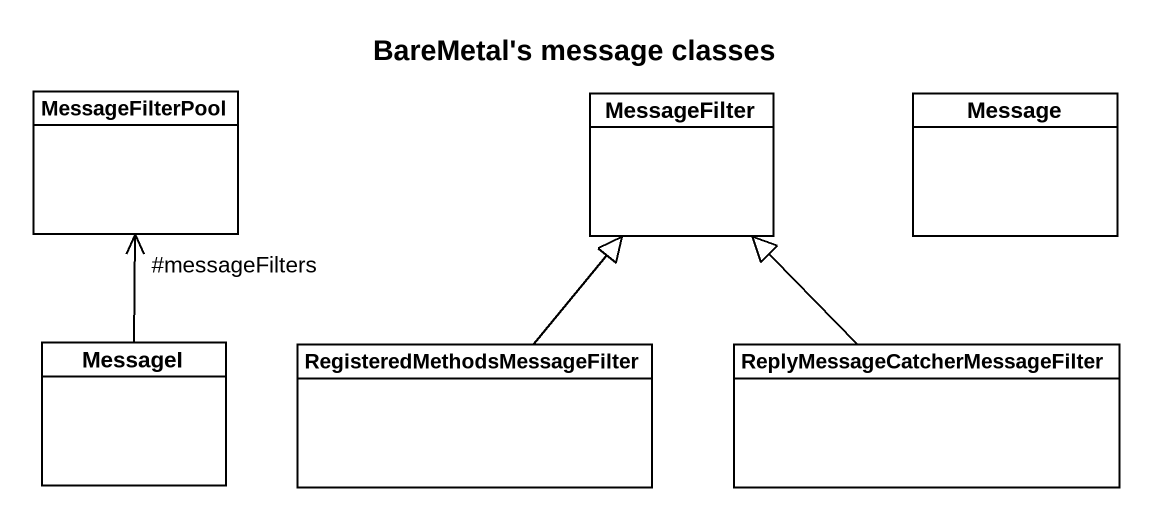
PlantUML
@startuml
title BareMetal's message classes
hide circle
hide empty members
class MessageFilterPool
class MessageFilter
class Message
class MessageI
class "RegisteredMethodsMessageFilter" as RegisteredMethodsMessageFilt
class "ReplyMessageCatcherMessageFilter" as ReplyMessageCatcherMessageFi
MessageI -up-> "#messageFilters" MessageFilterPool
RegisteredMethodsMessageFilt -up-|> MessageFilter
ReplyMessageCatcherMessageFi -up-|> MessageFilter
@enduml
